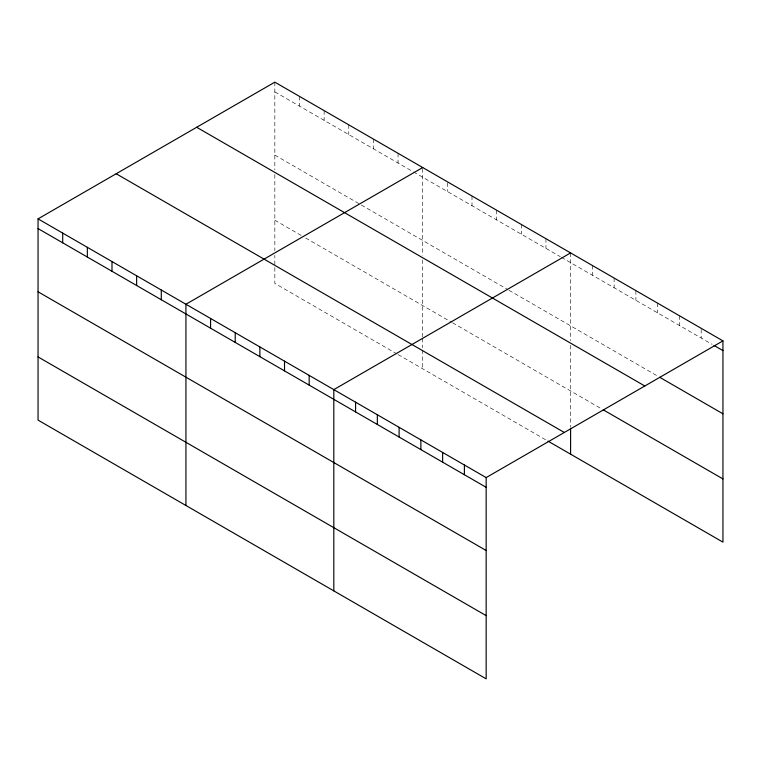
<?xml version="1.0" encoding="UTF-8"?>
<svg xmlns="http://www.w3.org/2000/svg" width="761" height="761" viewBox="0 0 761 761"><rect width="100%" height="100%" fill="white"/><g stroke="black" fill="none" stroke-linecap="round" stroke-linejoin="round"><path stroke-width="0.57" stroke-dasharray="3.81 2.85" d="M274.835 91.881L412.443 171.33M413.47 171.919L560.324 256.704M561.352 257.304L712.068 344.314M274.835 155.092L507.948 289.675M508.976 290.264L657.656 376.105M274.835 220.205L301.527 235.625M305.637 237.993L451.463 322.188M452.491 322.778L602.246 409.247M397.033 353.97L274.835 283.415L274.835 255.325M398.06 354.559L545.941 439.944M701.185 329.399L701.185 338.036M679.421 315.748L679.421 325.47M657.656 303.182L657.656 312.904M635.892 290.616L635.892 300.338M614.117 278.05L614.117 287.772M592.353 265.484L592.353 275.206M570.588 252.918L570.588 340.7M570.588 345.266L570.588 427.244M545.941 238.688L545.941 248.409M521.295 224.457L521.295 234.179M496.648 210.226L496.648 219.948M472.001 195.996L472.001 205.717M447.354 182.849L447.354 191.487M422.707 168.619L422.707 255.315M422.707 259.891L422.707 337.19M422.707 338.36L422.707 347.72M422.707 350.06L422.707 368.79M398.06 153.313L398.06 163.035M373.413 139.082L373.413 148.804M348.766 124.852L348.766 134.573M324.129 110.621L324.129 120.343M299.482 96.39L299.482 106.112M274.835 82.159L274.835 169.941M274.835 174.507L274.835 250.645"/><path stroke-width="1.14" d="M38.05 218.864L486.165 477.585L486.165 678.841L38.05 420.12L38.05 218.864L274.835 82.159L722.95 340.88L722.95 542.136L547.996 441.123M422.707 167.534L185.931 304.248L185.931 505.494M570.588 252.918L333.813 389.622L333.813 590.878M486.165 477.585L722.95 340.88M714.046 345.465L722.95 350.602M659.635 377.247L722.95 413.803M196.69 127.277L644.814 385.989M603.235 409.818L722.95 478.926M116.186 173.755L564.31 432.476M38.05 228.585L486.165 487.306M38.05 291.796L486.165 550.507M38.05 356.919L486.165 615.63M570.588 428.414L570.588 454.165M464.4 465.019L464.4 474.74M442.636 452.453L442.636 462.174M420.871 439.887L420.871 449.608M399.106 427.321L399.106 437.042M377.342 414.755L377.342 424.476M355.577 402.189L355.577 411.91M309.166 375.392L309.166 385.114M284.519 361.161L284.519 370.883M259.872 346.93L259.872 356.652M235.225 332.7L235.225 342.421M210.578 318.469L210.578 328.191M161.284 290.017L161.284 299.739M136.638 275.786L136.638 285.508M111.991 261.556L111.991 271.277M87.344 247.325L87.344 257.047M62.697 233.094L62.697 242.816"/></g></svg>
